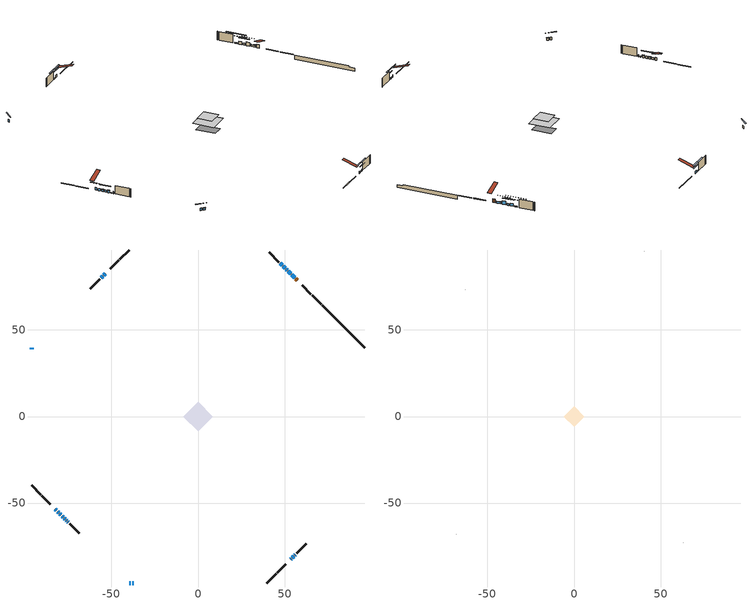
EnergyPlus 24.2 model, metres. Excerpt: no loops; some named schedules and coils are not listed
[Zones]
conditioned space
 floor adiabatic (AdiabaticFloorConstruction): -8.58,0 0,8.58 8.58,0 0,-8.58 z2.75
 floor foundation (Slab1 construction): -6.09,1.74 -1.74,6.09 6.09,-1.74 1.74,-6.09 z-2.03
 wall outside (RimJoist1 construction): 39.86,-96.22 45.11,-90.96 / -96.22,-39.86 -90.96,-45.11 / -39.86,96.22 -45.11,90.96 / 71.21,64.87 65.95,70.13 z0.31:0.61
 wall outside (RimJoist2 construction): 45.77,-90.3 50.76,-85.31 / -90.3,-45.77 -85.31,-50.76 / -45.77,90.3 -50.76,85.31 / 65.29,70.78 60.3,75.77 z0.31:0.61
 wall outside (AdiabaticWallConstruction 1): 57.43,78.64 56.49,79.59 z0.31:2.34
 wall outside (AdiabaticWallConstruction): 55.83,80.25 54.18,81.9 z0.31:1.3; 53.63,-82.44 53.91,-82.17 / -81.14,-54.94 -80.49,-55.58 / -78.53,-57.54 -77.92,-58.15 / -77.27,-58.81 -76.65,-59.42 / -38.01,-96.22 -37.1,-96.22 / -75.18,-60.89 -74.88,-61.19 z0.31:1.53; 53.52,82.55 52.24,83.83 z0.31:2.39; 51.59,84.49 50.94,85.13 z0.31:1.38; 50.29,85.79 49.21,86.87 / -53.63,82.44 -54.5,81.58 z0.31:1.83; -96.22,39.86 -96.22,38.94 / -82.44,-53.63 -81.79,-54.28 / -39.86,-96.22 -38.94,-96.22 z0.31:1.84; 48.55,87.52 47.45,88.62 / -55.15,80.92 -56.02,80.06 / 54.56,-81.51 55.21,-80.86 z0.31:0.95; -79.84,-56.24 -79.19,-56.89 z0.31:1.35; 55.87,-80.21 56.3,-79.77 z0.31:1.33; -76,-60.07 -75.83,-60.24 z0.3:0.54
 wall outside (Wall1 construction): 56.96,-79.12 62.47,-73.61 / -74.23,-61.85 -68.72,-67.36 / -56.67,79.4 -62.18,73.89 / 46.8,89.28 41.29,94.79 z0.31:5.19
 wall foundation (FoundationWall1 construction): 71.86,64.21,-2.03 71.86,64.21,0.31 93.78,42.29,0.31 93.78,42.29,-0.37 96.22,39.86,-0.37 96.22,39.86,-2.03
 window (WindowConstruction): 55.83,80.25 54.18,81.9 z0.31:1.3
 window (WindowConstruction 16): 53.63,-82.44 53.91,-82.17 z0.31:1.53
 window (WindowConstruction 7): 53.52,82.55 52.25,83.83 z0.31:2.39
 window (WindowConstruction 8): 51.59,84.49 50.94,85.13 z0.31:1.38
 window (WindowConstruction 9): 50.28,85.79 49.21,86.87 z0.31:1.83
 window (WindowConstruction 10): -53.63,82.44 -54.5,81.58 z0.31:1.83
 window (WindowConstruction 11): -96.22,39.86 -96.22,38.94 z0.31:1.83
 window (WindowConstruction 12): -82.44,-53.63 -81.8,-54.28 z0.31:1.83
 window (WindowConstruction 13): -81.14,-54.94 -80.49,-55.58 z0.31:1.53
 window (WindowConstruction 14): -39.86,-96.22 -38.94,-96.22 z0.31:1.83
 window (WindowConstruction 17): 48.55,87.52 47.46,88.62 z0.31:0.94
 window (WindowConstruction 18): -55.15,80.92 -56.01,80.06 z0.31:0.94
 window (WindowConstruction 19): 54.57,-81.51 55.21,-80.86 z0.31:0.94
 window (WindowConstruction 1): -79.84,-56.24 -79.19,-56.89 z0.31:1.35
 window (WindowConstruction 2): 55.87,-80.21 56.3,-79.78 z0.31:1.32
 window (WindowConstruction 3): -78.53,-57.54 -77.92,-58.15 z0.31:1.53
 window (WindowConstruction 4): -77.26,-58.81 -76.65,-59.42 z0.31:1.53
 window (WindowConstruction 5): -76,-60.08 -75.84,-60.24 z0.31:0.54
 window (WindowConstruction 6): -38.01,-96.22 -37.1,-96.22 z0.31:1.53
 window (WindowConstruction 15): -75.18,-60.9 -74.88,-61.19 z0.31:1.53
 door (Door): 57.43,78.64 56.49,79.59 z0.31:2.34
 ceiling adiabatic (AdiabaticFloorConstruction): 0,-8.58 8.58,0 0,8.58 -8.58,0 z2.75
attic - vented
 floor to conditioned space (Floor1 construction Reversed): -6.07,0 0,6.07 6.07,0 0,-6.07 z5.19
 wall outside (Wall3 construction): 63.13,-72.95 63.24,-72.83 / -68.06,-68.02 -67.94,-68.13 / -62.84,73.24 -62.96,73.12 / 40.63,95.45 40.51,95.56 z0.31:5.19
 roof outside (Roof1 construction): 52.98,-83.1,5.19 47.07,-77.19,7.97 45.51,-78.75,7.97 51.42,-84.66,5.19; -83.1,-52.98,5.19 -77.19,-47.07,7.97 -78.75,-45.51,7.97 -84.66,-51.42,5.19; -52.98,83.1,5.19 -47.07,77.19,7.97 -45.51,78.75,7.97 -51.42,84.66,5.19; 58.09,77.99,5.19 52.18,72.08,7.97 53.74,70.52,7.97 59.64,76.43,5.19
shading: 54.04,82.04 55.97,80.1 56.26,80.39 54.33,82.33 z1.5; 50.38,85.7 55.39,80.69 55.68,80.98 50.67,85.99 z5.03; 49.08,87 53.45,82.62 53.75,82.91 49.37,87.29 z4.02; 47.34,88.73 52.15,83.92 52.44,84.21 47.63,89.03 z4.47; -56.36,79.71 -51.77,84.31 -52.06,84.6 -56.65,80 z4.47; -96.22,36.3 -96.22,42.5 -96.63,42.5 -96.63,36.3 z4.47; -79.93,-56.15 -84.31,-51.77 -84.6,-52.06 -80.22,-56.44 z4.47; -78.63,-57.45 -83.01,-53.07 -83.3,-53.36 -78.92,-57.74 z4.17; -36.3,-96.22 -42.5,-96.22 -42.5,-96.63 -36.3,-96.63 z4.47; 43.86,92.21 52.14,83.93 52.43,84.22 44.15,92.5 z6.03; -59.61,76.47 -51.56,84.52 -51.85,84.81 -59.9,76.76 z6.03; 58.8,-77.27 50.97,-85.1 51.26,-85.39 59.1,-77.56 z6.03; -79.05,-57.03 -79.98,-56.1 -80.27,-56.39 -79.34,-57.32 z1.55; 58.17,-77.91 54,-82.07 54.29,-82.36 58.46,-78.2 z3.96; -76.06,-60.02 -80.4,-55.68 -80.69,-55.97 -76.35,-60.31 z4.17; -76.51,-59.56 -77.41,-58.67 -77.7,-58.96 -76.8,-59.85 z1.73; -75.69,-60.38 -76.14,-59.93 -76.43,-60.23 -75.99,-60.67 z0.74; -36.9,-96.22 -38.21,-96.22 -38.21,-96.63 -36.9,-96.63 z1.73
[Building]
Building 1: Terrain=Suburbs
[Site:Location]
Quebec Intl AP_QC: Latitude {deg}=46.8; Longitude {deg}=-71.38; Time Zone {hr}=-5; Elevation {m}=74; Keep Site Location Information=Yes
[Site:GroundTemperature:Shallow]
0.0108218, -2.24938, -2.43038, -1.3578, 2.94801, 7.23376, 10.9493, 13.303, 13.5029, 11.5886, 7.96783, 3.81355
[Site:WaterMainsTemperature]
Calculation Method=Schedule; Temperature Schedule=mains temperature schedule
[Material] Roughness=Rough; Thermal Absorptance=0.9
Name | Thickness {m} | Conductivity {W/m-K} | Density {kg/m3} | Specific Heat {J/kg-K} | Solar Absorptance | Visible Absorptance
asphalt or fiberglass shingles | 0.00635 | 0.162714 | 1121.4 | 1465.45 | 0.4 | 0.4
ceiling loosefill ins | 0.254 | 0.0480833 | 16.02 | 1046.75 | 0.7 | 0.7
ceiling stud and cavity | 0.1397 | 0.521945 | 65.682 | 1177.47 | 0.7 | 0.7
concrete 4.0 in. | 0.1016 | 1.803125 | 2242.8 | 837.4 | 0.7 | 0.7
concrete 8.0 in. | 0.2032 | 1.803125 | 2242.8 | 837.4 | 0.7 | 0.7
door material | 0.04445 | 0.053851 | 512.64 | 1214.23 | 0.7 | 0.7
exterior vertical ins | 0.0533782 | 0.029427 | 32.04 | 1214.23 | 0.7 | 0.7
floor covering | 0.0127 | 0.0433444 | 54.468 | 1339.84 | 0.6 | 0.6
floor rigid ins; wall rigid ins 1 | 0.512978 | 0.029427 | 32.04 | 1214.23 | 0.7 | 0.7
floor stud and cavity | 0.1397 | 1.75129 | 37.0049 | 1207.88 | 0.7 | 0.7
furniture material conditioned space 1 | 0.1524 | 0.115458 | 640.8 | 1214.23 | 0.6 | 0.6
gypsum board | 0.0127 | 0.160291 | 801 | 837.4 | 0.6 | 0.6
gypsum board 1 | 0.0127 | 0.160291 | 801 | 837.4 | 0.7 | 0.7
osb sheathing 0.5 in. | 0.0127 | 0.115458 | 512.64 | 1214.23 | 0.7 | 0.7
osb sheathing 0.75 in. | 0.01905 | 0.115458 | 512.64 | 1214.23 | 0.7 | 0.7
osb sheathing 2.0 in. | 0.0508 | 0.115458 | 512.64 | 1214.23 | 0.7 | 0.7
rim joist rigid ins; wall rigid ins | 0.051816 | 0.029427 | 32.04 | 1214.23 | 0.7 | 0.7
rim joist stud and cavity | 0.0508 | 0.0405436 | 125.044 | 1163.47 | 0.6 | 0.6
rim joist stud and cavity 1 | 0.0508 | 0.0414166 | 125.044 | 1163.47 | 0.6 | 0.6
wall stud and cavity | 0.1397 | 0.172852 | 139.0536 | 1170.24 | 0.7 | 0.7
wall stud and cavity 1 | 0.0889 | 6.1454 | 50.32683 | 1063.81 | 0.6 | 0.6
wall stud and cavity 2 | 0.0889 | 0.380278 | 52.3479 | 1209.89 | 0.7 | 0.7
wall stud and cavity 3 | 0.0889 | 0.391764 | 83.0341 | 1211.67 | 0.7 | 0.7
wood siding | 0.0254 | 0.102417 | 544.68 | 1172.36 | 0.4 | 0.4
wood siding 1 | 0.00254 | 0.102417 | 544.68 | 1172.36 | 0.4 | 0.4
wood siding 2; wood siding 3; wood siding 4 | 0.0254 | 0.102417 | 544.68 | 1172.36 | 0.7 | 0.7
[WindowMaterial:SimpleGlazingSystem]
Name | U-Factor {W/m2-K} | Solar Heat Gain Coefficient
WindowMaterial | 2.94859 | 0.58
WindowMaterial 1 | 2.95994 | 0.56
WindowMaterial 10 | 2.94348 | 0.59
WindowMaterial 11 | 2.986628 | 0.6
WindowMaterial 12 | 2.992306 | 0.59
WindowMaterial 13 | 3.00196 | 0.52
WindowMaterial 14 | 3.01559 | 0.5
WindowMaterial 15 | 3.03773 | 0.47
WindowMaterial 2 | 3.03035 | 0.48
WindowMaterial 3 | 2.95597 | 0.57
WindowMaterial 4 | 3.04965 | 0.33
WindowMaterial 5 | 2.95256 | 0.58
WindowMaterial 6 | 2.97414 | 0.59
WindowMaterial 7 | 2.958238 | 0.57
WindowMaterial 8 | 2.91338 | 0.63
WindowMaterial 9 | 2.92474 | 0.62
[Construction]
AdiabaticFloorConstruction: floor stud and cavity, floor rigid ins, osb sheathing 0.75 in., floor covering
AdiabaticWallConstruction: wood siding 3, wall rigid ins 1, wall stud and cavity 2, gypsum board
AdiabaticWallConstruction 1: wood siding 4, wall rigid ins 1, wall stud and cavity 2, gypsum board
Door: door material
Floor1 construction Reversed: gypsum board, ceiling stud and cavity, ceiling loosefill ins
FoundationWall1 construction: concrete 8.0 in., gypsum board 1
furniture construction conditioned space 1: furniture material conditioned space 1
PartitionWallConstruction: gypsum board, wall stud and cavity 3, gypsum board
RimJoist1 construction: wood siding 2, rim joist rigid ins, osb sheathing 2.0 in., rim joist stud and cavity
RimJoist2 construction: wood siding 2, rim joist rigid ins, osb sheathing 2.0 in., rim joist stud and cavity 1
Roof1 construction: asphalt or fiberglass shingles
Slab1 construction: concrete 4.0 in.
Wall1 construction: wood siding, wall rigid ins, osb sheathing 0.5 in., wall stud and cavity, gypsum board
Wall3 construction: wood siding 1, wall stud and cavity 1
WindowConstruction: WindowMaterial
WindowConstruction 1: WindowMaterial 1
WindowConstruction 10: WindowMaterial 9
WindowConstruction 11; WindowConstruction 12; WindowConstruction 14: WindowMaterial 10
WindowConstruction 13; WindowConstruction 6: WindowMaterial 5
WindowConstruction 15: WindowMaterial 11
WindowConstruction 16: WindowMaterial 12
WindowConstruction 17: WindowMaterial 13
WindowConstruction 18: WindowMaterial 14
WindowConstruction 19: WindowMaterial 15
WindowConstruction 2: WindowMaterial 2
WindowConstruction 3; WindowConstruction 4: WindowMaterial 3
WindowConstruction 5: WindowMaterial 4
WindowConstruction 7: WindowMaterial 6
WindowConstruction 8: WindowMaterial 7
WindowConstruction 9: WindowMaterial 8
[Zone] Multiplier=1; Part of Total Floor Area=Yes
Name | Volume {m3}
attic - vented | 33.2651
conditioned space | 560.4
[Space]
Name | Zone | Volume {m3}
attic - vented 1 | attic - vented | 33.2651
conditioned space 1 | conditioned space | 560.4
[ZoneInfiltration:EffectiveLeakageArea]
infil attic - vented 1: Zone or Space=attic - vented 1; Schedule=Always On Discrete; Effective Air Leakage Area {cm2}=2716.8; Stack Coefficient=0.000532785; Wind Coefficient=1.55954e-05
[ZoneMixing]
whole house fan mix: Zone or Space=attic - vented; Schedule=Always On Continuous; Design Flow Rate Calculation Method=Flow/Zone; Design Flow Rate {m3/s}=0; Source Zone or Space=conditioned space
[SurfaceProperty:ExposedFoundationPerimeter]
Slab1: Exposed Perimeter Calculation Method=TotalExposedPerimeter; Total Exposed Perimeter {m}=34.443
[InternalMass] Zone or ZoneList=conditioned space; Space or SpaceList=conditioned space 1
Name | Construction | Surface Area {m2}
furniture mass conditioned space 1 | furniture construction conditioned space 1 | 86.1201
partition wall mass | PartitionWallConstruction | 215.3
[Lights]
interior lighting: Zone or ZoneList or Space or SpaceList=conditioned space 1; Schedule=interior lighting schedule; Design Level Calculation Method=LightingLevel; Lighting Level {W}=343.2; Return Air Fraction=0; Fraction Radiant=0.6; Fraction Visible=0.2; Fraction Replaceable=1
[People]
occupants: Zone or ZoneList or Space or SpaceList=conditioned space 1; Number of People Schedule=occupants schedule; Number of People Calculation Method=People; Number of People=3; Fraction Radiant=0.314171; Sensible Heat Fraction=0.56303; Activity Level Schedule=occupants activity schedule; Carbon Dioxide Generation Rate {m3/s-W}=0; Enable ASHRAE 55 Comfort Warnings=No; Mean Radiant Temperature Calculation Type=EnclosureAveraged
[ElectricEquipment] Zone or ZoneList or Space or SpaceList=conditioned space 1; Design Level Calculation Method=EquipmentLevel
Name | Schedule | Design Level {W} | Fraction Latent | Fraction Radiant | Fraction Lost
clothes dryer | clothes dryer schedule | 140.772 | 0.015 | 0.081 | 0.85
clothes washer | clothes washer schedule | 32.1985 | 0.03 | 0.162 | 0.7
cooking range | cooking range schedule | 215.147 | 0.08 | 0.432 | 0.2
dishwasher | dishwasher schedule | 66.8632 | 0.3 | 0.18 | 0.4
fridge | fridge schedule | 72.9452 | 0 | 0.6 | 0
mech vent bath fan 0 | mech vent bath fan 0 schedule | 50.2 | 0 | 0 | 1
mech vent bath fan 1 | mech vent bath fan 1 schedule | 50.2 | 0 | 0 | 1
mech vent house fan | mech vent house fan schedule | 20.8667 | 0 | 0 | 0.522764
mech vent house fan cfis | mech vent house fan cfis schedule | 0 | 0 | 0 | 0
mech vent range fan 0 | mech vent range fan 0 schedule | 57 | 0 | 0 | 1
misc plug loads | misc plug loads schedule | 494.7 | 0.045 | 0.513 | 0.1
whole house fan | Always On Discrete | 0 | 0 | 0 | 1
[OtherEquipment] Zone or ZoneList or Space or SpaceList=conditioned space 1; Design Level Calculation Method=EquipmentLevel
Name | Fuel Type | Schedule | Design Level {W} | Fraction Latent | Fraction Radiant | Fraction Lost
clothes dryer 1 | Electricity | clothes dryer schedule | 0 | 0.015 | 0.081 | 0.85
cooking range 1 | Electricity | cooking range schedule | 0 | 0.08 | 0.432 | 0.2
general water use latent | None | general water use schedule | 62.594 | 1 | 0 | 0
general water use sensible | None | general water use schedule | -61.6891 | 0 | 0.6 | 0
mech vent house fan latent load | None | Always On Discrete | 0 | 1 | 0 | 0
mech vent house fan sensible load | None | Always On Discrete | 0 | 0 | 0 | 0
water heater energy adjustment1 | Electricity | Always On Discrete | 0.01 | 0 | 0 | 1
[ZoneInfiltration:DesignFlowRate] Zone or ZoneList or Space or SpaceList=conditioned space 1; Schedule=Always On Discrete; Design Flow Rate Calculation Method=Flow/Zone; Design Flow Rate {m3/s}=0
infil flow; natural vent flow; whole house fan flow
[ZoneControl:Thermostat]
conditioned space Thermostat: Zone or ZoneList=conditioned space; Control Type Schedule=conditioned space Thermostat Schedule; Control 1=conditioned space temperature setpoint; Temperature Difference Between Cutout And Setpoint {deltaC}=0
[ThermostatSetpoint:DualSetpoint]
conditioned space temperature setpoint: Heating Setpoint Temperature Schedule=heating setpoint; Cooling Setpoint Temperature Schedule=cooling setpoint
[AirLoopHVAC:UnitarySystem]
unit heater unitary system: Control Type=Load; Controlling Zone or Thermostat Location=conditioned space; Dehumidification Control Type=None; Availability Schedule=Always On Discrete; Supply Fan=unit heater supply fan; Fan Placement=BlowThrough; Supply Air Fan Operating Mode Schedule=unit heater auto fan schedule; Heating Coil=unit heater htg coil; DX Heating Coil Sizing Ratio=1; Use DOAS DX Cooling Coil=No; Minimum Supply Air Temperature {C}=2; Latent Load Control=SensibleOnlyLoadControl; Cooling Supply Air Flow Rate Method=None; Heating Supply Air Flow Rate Method=SupplyAirFlowRate; Heating Supply Air Flow Rate {m3/s}=0.00141584; No Load Supply Air Flow Rate Method=SupplyAirFlowRate; No Load Supply Air Flow Rate {m3/s}=0; No Load Supply Air Flow Rate Control Set To Low Speed=Yes; Maximum Supply Air Temperature {C}=48.8889; Maximum Outdoor Dry-Bulb Temperature for Supplemental Heater Operation {C}=21; Ancillary On-Cycle Electric Power {W}=0; Ancillary Off-Cycle Electric Power {W}=0
[Zone equipment]
conditioned space: electric baseboard, unit heater unitary system
[Foundation:Kiva]
Foundation Kiva 1: Initial Indoor Air Temperature {C}=18; Wall Height Above Grade {m}=0.310012; Wall Depth Below Slab {m}=0.2032; Custom Block Material Name 1=exterior vertical ins; Custom Block Depth 1 {m}=2.34001; Custom Block X Position 1 {m}=0.2159; Custom Block Z Position 1 {m}=0
[Foundation:Kiva:Settings]
Soil Conductivity {W/m-K}=0.849921; Soil Density {kg/m3}=1842.3; Soil Specific Heat {J/kg-K}=418.7; Ground Solar Absorptivity=0.9; Ground Thermal Absorptivity=0.9; Ground Surface Roughness {m}=0.03; Far-Field Width {m}=40; Deep-Ground Boundary Condition=ZeroFlux; Deep-Ground Depth {m}=40; Minimum Cell Dimension {m}=0.2; Maximum Cell Growth Coefficient=3; Simulation Timestep=Timestep
[Exterior:Lights]
exterior lighting: Schedule=exterior lighting schedule; Design Level {W}=75.6
[EnergyManagementSystem:Sensor] Output:Variable or Output:Meter Index Key=conditioned space
Name | Output:Variable or Output:Meter
conditioned_space_clg_unmet_s | Zone Cooling Setpoint Not Met Time
conditioned_space_htg_unmet_s | Zone Heating Setpoint Not Met Time
fridge_tin_s; tin_s; tin_s_1 | Zone Mean Air Temperature
tout_s | Zone Outdoor Air Drybulb Temperature
win_s | Zone Air Humidity Ratio
[Schedule:Constant]
Name | Hourly Value
Always On Continuous; mech vent house fan schedule; mech vent house fan cfis schedule; Always On Discrete | 1
occupants activity schedule | 117.228
fridge schedule; unit heater auto fan schedule | 0
[Schedule:Week:Daily]
interior lighting schedule Week Rule - Jan1-Jan27: interior lighting schedule day, interior lighting schedule day, interior lighting schedule day, interior lighting schedule day, interior lighting schedule day, interior lighting schedule day, interior lighting schedule day, interior lighting schedule default day, interior lighting schedule default day, interior lighting schedule default day, interior lighting schedule default day, interior lighting schedule default day
interior lighting schedule Week Rule - Jan28-Feb3: interior lighting schedule day, interior lighting schedule day, interior lighting schedule day, interior lighting schedule day, interior lighting schedule day 1, interior lighting schedule day 1, interior lighting schedule day 1, interior lighting schedule default day, interior lighting schedule default day, interior lighting schedule default day, interior lighting schedule default day, interior lighting schedule default day
interior lighting schedule Week Rule - Feb4-Feb24: interior lighting schedule day 1, interior lighting schedule day 1, interior lighting schedule day 1, interior lighting schedule day 1, interior lighting schedule day 1, interior lighting schedule day 1, interior lighting schedule day 1, interior lighting schedule default day, interior lighting schedule default day, interior lighting schedule default day, interior lighting schedule default day, interior lighting schedule default day
interior lighting schedule Week Rule - Feb25-Mar3: interior lighting schedule day 1, interior lighting schedule day 1, interior lighting schedule day 1, interior lighting schedule day 1, interior lighting schedule day 2, interior lighting schedule day 2, interior lighting schedule day 2, interior lighting schedule default day, interior lighting schedule default day, interior lighting schedule default day, interior lighting schedule default day, interior lighting schedule default day
interior lighting schedule Week Rule - Mar4-Mar31: interior lighting schedule day 2, interior lighting schedule day 2, interior lighting schedule day 2, interior lighting schedule day 2, interior lighting schedule day 2, interior lighting schedule day 2, interior lighting schedule day 2, interior lighting schedule default day, interior lighting schedule default day, interior lighting schedule default day, interior lighting schedule default day, interior lighting schedule default day
interior lighting schedule Week Rule - Apr1-Apr28: interior lighting schedule day 3, interior lighting schedule day 3, interior lighting schedule day 3, interior lighting schedule day 3, interior lighting schedule day 3, interior lighting schedule day 3, interior lighting schedule day 3, interior lighting schedule default day, interior lighting schedule default day, interior lighting schedule default day, interior lighting schedule default day, interior lighting schedule default day
interior lighting schedule Week Rule - Apr29-May5: interior lighting schedule day 3, interior lighting schedule day 3, interior lighting schedule day 4, interior lighting schedule day 4, interior lighting schedule day 4, interior lighting schedule day 4, interior lighting schedule day 4, interior lighting schedule default day, interior lighting schedule default day, interior lighting schedule default day, interior lighting schedule default day, interior lighting schedule default day
interior lighting schedule Week Rule - May6-May26: interior lighting schedule day 4, interior lighting schedule day 4, interior lighting schedule day 4, interior lighting schedule day 4, interior lighting schedule day 4, interior lighting schedule day 4, interior lighting schedule day 4, interior lighting schedule default day, interior lighting schedule default day, interior lighting schedule default day, interior lighting schedule default day, interior lighting schedule default day
interior lighting schedule Week Rule - May27-Jun2: interior lighting schedule day 4, interior lighting schedule day 4, interior lighting schedule day 4, interior lighting schedule day 4, interior lighting schedule day 4, interior lighting schedule day 5, interior lighting schedule day 5, interior lighting schedule default day, interior lighting schedule default day, interior lighting schedule default day, interior lighting schedule default day, interior lighting schedule default day
interior lighting schedule Week Rule - Jun3-Jun30: interior lighting schedule day 5, interior lighting schedule day 5, interior lighting schedule day 5, interior lighting schedule day 5, interior lighting schedule day 5, interior lighting schedule day 5, interior lighting schedule day 5, interior lighting schedule default day, interior lighting schedule default day, interior lighting schedule default day, interior lighting schedule default day, interior lighting schedule default day
interior lighting schedule Week Rule - Jul1-Jul28: interior lighting schedule day 6, interior lighting schedule day 6, interior lighting schedule day 6, interior lighting schedule day 6, interior lighting schedule day 6, interior lighting schedule day 6, interior lighting schedule day 6, interior lighting schedule default day, interior lighting schedule default day, interior lighting schedule default day, interior lighting schedule default day, interior lighting schedule default day
interior lighting schedule Week Rule - Jul29-Aug4: interior lighting schedule day 6, interior lighting schedule day 6, interior lighting schedule day 6, interior lighting schedule day 7, interior lighting schedule day 7, interior lighting schedule day 7, interior lighting schedule day 7, interior lighting schedule default day, interior lighting schedule default day, interior lighting schedule default day, interior lighting schedule default day, interior lighting schedule default day
interior lighting schedule Week Rule - Aug5-Aug25: interior lighting schedule day 7, interior lighting schedule day 7, interior lighting schedule day 7, interior lighting schedule day 7, interior lighting schedule day 7, interior lighting schedule day 7, interior lighting schedule day 7, interior lighting schedule default day, interior lighting schedule default day, interior lighting schedule default day, interior lighting schedule default day, interior lighting schedule default day
interior lighting schedule Week Rule - Aug26-Sep1: interior lighting schedule day 7, interior lighting schedule day 7, interior lighting schedule day 7, interior lighting schedule day 7, interior lighting schedule day 7, interior lighting schedule day 7, interior lighting schedule day 8, interior lighting schedule default day, interior lighting schedule default day, interior lighting schedule default day, interior lighting schedule default day, interior lighting schedule default day
interior lighting schedule Week Rule - Sep2-Sep29: interior lighting schedule day 8, interior lighting schedule day 8, interior lighting schedule day 8, interior lighting schedule day 8, interior lighting schedule day 8, interior lighting schedule day 8, interior lighting schedule day 8, interior lighting schedule default day, interior lighting schedule default day, interior lighting schedule default day, interior lighting schedule default day, interior lighting schedule default day
interior lighting schedule Week Rule - Sep30-Oct6: interior lighting schedule day 8, interior lighting schedule day 9, interior lighting schedule day 9, interior lighting schedule day 9, interior lighting schedule day 9, interior lighting schedule day 9, interior lighting schedule day 9, interior lighting schedule default day, interior lighting schedule default day, interior lighting schedule default day, interior lighting schedule default day, interior lighting schedule default day
interior lighting schedule Week Rule - Oct7-Oct27: interior lighting schedule day 9, interior lighting schedule day 9, interior lighting schedule day 9, interior lighting schedule day 9, interior lighting schedule day 9, interior lighting schedule day 9, interior lighting schedule day 9, interior lighting schedule default day, interior lighting schedule default day, interior lighting schedule default day, interior lighting schedule default day, interior lighting schedule default day
interior lighting schedule Week Rule - Oct28-Nov3: interior lighting schedule day 9, interior lighting schedule day 9, interior lighting schedule day 9, interior lighting schedule day 9, interior lighting schedule day 10, interior lighting schedule day 10, interior lighting schedule day 10, interior lighting schedule default day, interior lighting schedule default day, interior lighting schedule default day, interior lighting schedule default day, interior lighting schedule default day
interior lighting schedule Week Rule - Nov4-Nov24: interior lighting schedule day 10, interior lighting schedule day 10, interior lighting schedule day 10, interior lighting schedule day 10, interior lighting schedule day 10, interior lighting schedule day 10, interior lighting schedule day 10, interior lighting schedule default day, interior lighting schedule default day, interior lighting schedule default day, interior lighting schedule default day, interior lighting schedule default day
interior lighting schedule Week Rule - Nov25-Dec1: interior lighting schedule day 10, interior lighting schedule day 10, interior lighting schedule day 10, interior lighting schedule day 10, interior lighting schedule day 10, interior lighting schedule day 10, interior lighting schedule day 11, interior lighting schedule default day, interior lighting schedule default day, interior lighting schedule default day, interior lighting schedule default day, interior lighting schedule default day
interior lighting schedule Week Rule - Dec2-Dec31: interior lighting schedule day 11, interior lighting schedule day 11, interior lighting schedule day 11, interior lighting schedule day 11, interior lighting schedule day 11, interior lighting schedule day 11, interior lighting schedule day 11, interior lighting schedule default day, interior lighting schedule default day, interior lighting schedule default day, interior lighting schedule default day, interior lighting schedule default day
occupants schedule Week Rule - Jan1-Dec31: occupants schedule day, occupants schedule day, occupants schedule day, occupants schedule day, occupants schedule day, occupants schedule day, occupants schedule day, occupants schedule default day, occupants schedule default day, occupants schedule default day, occupants schedule default day, occupants schedule default day
clothes dryer schedule Week Rule - Jan1-Dec31: clothes dryer schedule day, clothes dryer schedule day, clothes dryer schedule day, clothes dryer schedule day, clothes dryer schedule day, clothes dryer schedule day, clothes dryer schedule day, clothes dryer schedule default day, clothes dryer schedule default day, clothes dryer schedule default day, clothes dryer schedule default day, clothes dryer schedule default day
clothes washer schedule Week Rule - Jan1-Dec31: clothes washer schedule day, clothes washer schedule day, clothes washer schedule day, clothes washer schedule day, clothes washer schedule day, clothes washer schedule day, clothes washer schedule day, clothes washer schedule default day, clothes washer schedule default day, clothes washer schedule default day, clothes washer schedule default day, clothes washer schedule default day
cooking range schedule Week Rule - Jan1-Dec31: cooking range schedule day, cooking range schedule day, cooking range schedule day, cooking range schedule day, cooking range schedule day, cooking range schedule day, cooking range schedule day, cooking range schedule default day, cooking range schedule default day, cooking range schedule default day, cooking range schedule default day, cooking range schedule default day
dishwasher schedule Week Rule - Jan1-Dec31: dishwasher schedule day, dishwasher schedule day, dishwasher schedule day, dishwasher schedule day, dishwasher schedule day, dishwasher schedule day, dishwasher schedule day, dishwasher schedule default day, dishwasher schedule default day, dishwasher schedule default day, dishwasher schedule default day, dishwasher schedule default day
mech vent bath fan 0 schedule Week Rule - Jan1-Dec31: mech vent bath fan 0 schedule day, mech vent bath fan 0 schedule day, mech vent bath fan 0 schedule day, mech vent bath fan 0 schedule day, mech vent bath fan 0 schedule day, mech vent bath fan 0 schedule day, mech vent bath fan 0 schedule day, mech vent bath fan 0 schedule default day, mech vent bath fan 0 schedule default day, mech vent bath fan 0 schedule default day, mech vent bath fan 0 schedule default day, mech vent bath fan 0 schedule default day
mech vent bath fan 1 schedule Week Rule - Jan1-Dec31: mech vent bath fan 1 schedule day, mech vent bath fan 1 schedule day, mech vent bath fan 1 schedule day, mech vent bath fan 1 schedule day, mech vent bath fan 1 schedule day, mech vent bath fan 1 schedule day, mech vent bath fan 1 schedule day, mech vent bath fan 1 schedule default day, mech vent bath fan 1 schedule default day, mech vent bath fan 1 schedule default day, mech vent bath fan 1 schedule default day, mech vent bath fan 1 schedule default day
mech vent range fan 0 schedule Week Rule - Jan1-Dec31: mech vent range fan 0 schedule day, mech vent range fan 0 schedule day, mech vent range fan 0 schedule day, mech vent range fan 0 schedule day, mech vent range fan 0 schedule day, mech vent range fan 0 schedule day, mech vent range fan 0 schedule day, mech vent range fan 0 schedule default day, mech vent range fan 0 schedule default day, mech vent range fan 0 schedule default day, mech vent range fan 0 schedule default day, mech vent range fan 0 schedule default day
misc plug loads schedule Week Rule - Jan1-Dec31: misc plug loads schedule day, misc plug loads schedule day, misc plug loads schedule day, misc plug loads schedule day, misc plug loads schedule day, misc plug loads schedule day, misc plug loads schedule day, misc plug loads schedule default day, misc plug loads schedule default day, misc plug loads schedule default day, misc plug loads schedule default day, misc plug loads schedule default day
general water use schedule Week Rule - Jan1-Dec31: general water use schedule day, general water use schedule day, general water use schedule day, general water use schedule day, general water use schedule day, general water use schedule day, general water use schedule day, general water use schedule default day, general water use schedule default day, general water use schedule default day, general water use schedule default day, general water use schedule default day
exterior lighting schedule Week Rule - Jan1-Jan27: exterior lighting schedule day, exterior lighting schedule day, exterior lighting schedule day, exterior lighting schedule day, exterior lighting schedule day, exterior lighting schedule day, exterior lighting schedule day, exterior lighting schedule default day, exterior lighting schedule default day, exterior lighting schedule default day, exterior lighting schedule default day, exterior lighting schedule default day
exterior lighting schedule Week Rule - Jan28-Feb3: exterior lighting schedule day, exterior lighting schedule day, exterior lighting schedule day, exterior lighting schedule day, exterior lighting schedule day 1, exterior lighting schedule day 1, exterior lighting schedule day 1, exterior lighting schedule default day, exterior lighting schedule default day, exterior lighting schedule default day, exterior lighting schedule default day, exterior lighting schedule default day
exterior lighting schedule Week Rule - Feb4-Feb24: exterior lighting schedule day 1, exterior lighting schedule day 1, exterior lighting schedule day 1, exterior lighting schedule day 1, exterior lighting schedule day 1, exterior lighting schedule day 1, exterior lighting schedule day 1, exterior lighting schedule default day, exterior lighting schedule default day, exterior lighting schedule default day, exterior lighting schedule default day, exterior lighting schedule default day
exterior lighting schedule Week Rule - Feb25-Mar3: exterior lighting schedule day 1, exterior lighting schedule day 1, exterior lighting schedule day 1, exterior lighting schedule day 1, exterior lighting schedule day 2, exterior lighting schedule day 2, exterior lighting schedule day 2, exterior lighting schedule default day, exterior lighting schedule default day, exterior lighting schedule default day, exterior lighting schedule default day, exterior lighting schedule default day
exterior lighting schedule Week Rule - Mar4-Mar31: exterior lighting schedule day 2, exterior lighting schedule day 2, exterior lighting schedule day 2, exterior lighting schedule day 2, exterior lighting schedule day 2, exterior lighting schedule day 2, exterior lighting schedule day 2, exterior lighting schedule default day, exterior lighting schedule default day, exterior lighting schedule default day, exterior lighting schedule default day, exterior lighting schedule default day
[Schedule:Year]
interior lighting schedule: interior lighting schedule Week Rule - Jan1-Jan27, 1, 1, 1, 27, interior lighting schedule Week Rule - Jan28-Feb3, 1, 28, 2, 3, interior lighting schedule Week Rule - Feb4-Feb24, 2, 4, 2, 24, interior lighting schedule Week Rule - Feb25-Mar3, 2, 25, 3, 3, interior lighting schedule Week Rule - Mar4-Mar31, 3, 4, 3, 31, interior lighting schedule Week Rule - Apr1-Apr28, 4, 1, 4, 28, interior lighting schedule Week Rule - Apr29-May5, 4, 29, 5, 5, interior lighting schedule Week Rule - May6-May26, 5, 6, 5, 26, interior lighting schedule Week Rule - May27-Jun2, 5, 27, 6, 2, interior lighting schedule Week Rule - Jun3-Jun30, 6, 3, 6, 30, interior lighting schedule Week Rule - Jul1-Jul28, 7, 1, 7, 28, interior lighting schedule Week Rule - Jul29-Aug4, 7, 29, 8, 4, interior lighting schedule Week Rule - Aug5-Aug25, 8, 5, 8, 25, interior lighting schedule Week Rule - Aug26-Sep1, 8, 26, 9, 1, interior lighting schedule Week Rule - Sep2-Sep29, 9, 2, 9, 29, interior lighting schedule Week Rule - Sep30-Oct6, 9, 30, 10, 6, interior lighting schedule Week Rule - Oct7-Oct27, 10, 7, 10, 27, interior lighting schedule Week Rule - Oct28-Nov3, 10, 28, 11, 3, interior lighting schedule Week Rule - Nov4-Nov24, 11, 4, 11, 24, interior lighting schedule Week Rule - Nov25-Dec1, 11, 25, 12, 1, interior lighting schedule Week Rule - Dec2-Dec31, 12, 2, 12, 31
occupants schedule: occupants schedule Week Rule - Jan1-Dec31, 1, 1, 12, 31
clothes dryer schedule: clothes dryer schedule Week Rule - Jan1-Dec31, 1, 1, 12, 31
clothes washer schedule: clothes washer schedule Week Rule - Jan1-Dec31, 1, 1, 12, 31
cooking range schedule: cooking range schedule Week Rule - Jan1-Dec31, 1, 1, 12, 31
dishwasher schedule: dishwasher schedule Week Rule - Jan1-Dec31, 1, 1, 12, 31
mech vent bath fan 0 schedule: mech vent bath fan 0 schedule Week Rule - Jan1-Dec31, 1, 1, 12, 31
mech vent bath fan 1 schedule: mech vent bath fan 1 schedule Week Rule - Jan1-Dec31, 1, 1, 12, 31
mech vent range fan 0 schedule: mech vent range fan 0 schedule Week Rule - Jan1-Dec31, 1, 1, 12, 31
misc plug loads schedule: misc plug loads schedule Week Rule - Jan1-Dec31, 1, 1, 12, 31
general water use schedule: general water use schedule Week Rule - Jan1-Dec31, 1, 1, 12, 31
exterior lighting schedule: exterior lighting schedule Week Rule - Jan1-Jan27, 1, 1, 1, 27, exterior lighting schedule Week Rule - Jan28-Feb3, 1, 28, 2, 3, exterior lighting schedule Week Rule - Feb4-Feb24, 2, 4, 2, 24, exterior lighting schedule Week Rule - Feb25-Mar3, 2, 25, 3, 3, exterior lighting schedule Week Rule - Mar4-Mar31, 3, 4, 3, 31, exterior lighting schedule Week Rule - Apr1-Apr28, 4, 1, 4, 28, exterior lighting schedule Week Rule - Apr29-May5, 4, 29, 5, 5, exterior lighting schedule Week Rule - May6-May26, 5, 6, 5, 26, exterior lighting schedule Week Rule - May27-Jun2, 5, 27, 6, 2, exterior lighting schedule Week Rule - Jun3-Jun30, 6, 3, 6, 30, exterior lighting schedule Week Rule - Jul1-Jul28, 7, 1, 7, 28, exterior lighting schedule Week Rule - Jul29-Aug4, 7, 29, 8, 4, exterior lighting schedule Week Rule - Aug5-Aug25, 8, 5, 8, 25, exterior lighting schedule Week Rule - Aug26-Sep1, 8, 26, 9, 1, exterior lighting schedule Week Rule - Sep2-Sep29, 9, 2, 9, 29, exterior lighting schedule Week Rule - Sep30-Oct6, 9, 30, 10, 6, exterior lighting schedule Week Rule - Oct7-Oct27, 10, 7, 10, 27, exterior lighting schedule Week Rule - Oct28-Nov3, 10, 28, 11, 3, exterior lighting schedule Week Rule - Nov4-Nov24, 11, 4, 11, 24, exterior lighting schedule Week Rule - Nov25-Dec1, 11, 25, 12, 1, exterior lighting schedule Week Rule - Dec2-Dec31, 12, 2, 12, 31
[Schedule:Compact]
conditioned space Thermostat Schedule: Through: 12/31, For: AllDays, Until: 24:00, 4
mains temperature schedule: Through: 01/01, For: AllDays, Until: 24:00, 5.175, Through: 01/02, For: AllDays, Until: 24:00, 5.10167, Through: 01/03, For: AllDays, Until: 24:00, 5.02889, Through: 01/04, For: AllDays, Until: 24:00, 4.95778, Through: 01/05, For: AllDays, Until: 24:00, 4.88778, Through: 01/06, For: AllDays, Until: 24:00, 4.81833, Through: 01/07, For: AllDays, Until: 24:00, 4.75056, Through: 01/08, For: AllDays, Until: 24:00, 4.68389, Through: 01/09, For: AllDays, Until: 24:00, 4.61833, Through: 01/10, For: AllDays, Until: 24:00, 4.55389, Through: 01/11, For: AllDays, Until: 24:00, 4.49056, Through: 01/12, For: AllDays, Until: 24:00, 4.42889, Through: 01/13, For: AllDays, Until: 24:00, 4.36778, Through: 01/14, For: AllDays, Until: 24:00, 4.30889, Through: 01/15, For: AllDays, Until: 24:00, 4.25056, Through: 01/16, For: AllDays, Until: 24:00, 4.19389, Through: 01/17, For: AllDays, Until: 24:00, 4.13833, Through: 01/18, For: AllDays, Until: 24:00, 4.08444, Through: 01/19, For: AllDays, Until: 24:00, 4.03167, Through: 01/20, For: AllDays, Until: 24:00, 3.98056, Through: 01/21, For: AllDays, Until: 24:00, 3.93056, Through: 01/22, For: AllDays, Until: 24:00, 3.88222, Through: 01/23, For: AllDays, Until: 24:00, 3.835, Through: 01/24, For: AllDays, Until: 24:00, 3.78944, Through: 01/25, For: AllDays, Until: 24:00, 3.74556, Through: 01/26, For: AllDays, Until: 24:00, 3.70278, Through: 01/27, For: AllDays, Until: 24:00, 3.66167, Through: 01/28, For: AllDays, Until: 24:00, 3.62167, Through: 01/29, For: AllDays, Until: 24:00, 3.58389, Through: 01/30, For: AllDays, Until: 24:00, 3.54722, Through: 01/31, For: AllDays, Until: 24:00, 3.51167, Through: 02/01, For: AllDays, Until: 24:00, 3.47833, Through: 02/02, For: AllDays, Until: 24:00, 3.44611, Through: 02/03, For: AllDays, Until: 24:00, 3.41556, Through: 02/04, For: AllDays, Until: 24:00, 3.38667, Through: 02/05, For: AllDays, Until: 24:00, 3.35944, Through: 02/06, For: AllDays, Until: 24:00, 3.33389, Through: 02/07, For: AllDays, Until: 24:00, 3.30944, Through: 02/08, For: AllDays, Until: 24:00, 3.28667, Through: 02/09, For: AllDays, Until: 24:00, 3.26611, Through: 02/10, For: AllDays, Until: 24:00, 3.24667, Through: 02/11, For: AllDays, Until: 24:00, 3.22889, Through: 02/12, For: AllDays, Until: 24:00, 3.21278, Through: 02/13, For: AllDays, Until: 24:00, 3.19833, Through: 02/14, For: AllDays, Until: 24:00, 3.18556, Through: 02/15, For: AllDays, Until: 24:00, 3.17389, Through: 02/16, For: AllDays, Until: 24:00, 3.16444, Through: 02/17, For: AllDays, Until: 24:00, 3.15667, Through: 02/18, For: AllDays, Until: 24:00, 3.15056, Through: 02/19, For: AllDays, Until: 24:00, 3.14556, Through: 02/20, For: AllDays, Until: 24:00, 3.14278, Through: 02/21, For: AllDays, Until: 24:00, 3.14111, Through: 02/22, For: AllDays, Until: 24:00, 3.14167, Through: 02/23, For: AllDays, Until: 24:00, 3.14333, Through: 02/24, For: AllDays, Until: 24:00, 3.14722, Through: 02/25, For: AllDays, Until: 24:00, 3.15222, Through: 02/26, For: AllDays, Until: 24:00, 3.15944, Through: 02/27, For: AllDays, Until: 24:00, 3.16778, Through: 02/28, For: AllDays, Until: 24:00, 3.17778, Through: 03/01, For: AllDays, Until: 24:00, 3.18944, Through: 03/02, For: AllDays, Until: 24:00, 3.20333, Through: 03/03, For: AllDays, Until: 24:00, 3.21833, Through: 03/04, For: AllDays, Until: 24:00, 3.235, Through: 03/05, For: AllDays, Until: 24:00, 3.25333, Through: 03/06, For: AllDays, Until: 24:00, 3.27333, Through: 03/07, For: AllDays, Until: 24:00, 3.29444, Through: 03/08, For: AllDays, Until: 24:00, 3.31778, Through: 03/09, For: AllDays, Until: 24:00, 3.34222, Through: 03/10, For: AllDays, Until: 24:00, 3.36889, Through: 03/11, For: AllDays, Until: 24:00, 3.39667, Through: 03/12, For: AllDays, Until: 24:00, 3.42611, Through: 03/13, For: AllDays, Until: 24:00, 3.45722, Through: 03/14, For: AllDays, Until: 24:00, 3.49, Through: 03/15, For: AllDays, Until: 24:00, 3.52389, Through: 03/16, For: AllDays, Until: 24:00, 3.55944, Through: 03/17, For: AllDays, Until: 24:00, 3.59667, Through: 03/18, For: AllDays, Until: 24:00, 3.63556, Through: 03/19, For: AllDays, Until: 24:00, 3.67556, Through: 03/20, For: AllDays, Until: 24:00, 3.71722, Through: 03/21, For: AllDays, Until: 24:00, 3.76056, Through: 03/22, For: AllDays, Until: 24:00, 3.80556, Through: 03/23, For: AllDays, Until: 24:00, 3.85111, Through: 03/24, For: AllDays, Until: 24:00, 3.89889, Through: 03/25, For: AllDays, Until: 24:00, 3.94778, Through: 03/26, For: AllDays, Until: 24:00, 3.99833, Through: 03/27, For: AllDays, Until: 24:00, 4.05, Through: 03/28, For: AllDays, Until: 24:00, 4.10333, Through: 03/29, For: AllDays, Until: 24:00, 4.15778, Through: 03/30, For: AllDays, Until: 24:00, 4.21333, Through: 03/31, For: AllDays, Until: 24:00, 4.27056, Through: 04/01, For: AllDays, Until: 24:00, 4.32944, Through: 04/02, For: AllDays, Until: 24:00, 4.38889, Through: 04/03, For: AllDays, Until: 24:00, 4.45, Through: 04/04, For: AllDays, Until: 24:00, 4.51222, Through: 04/05, For: AllDays, Until: 24:00, 4.57611, Through: 04/06, For: AllDays, Until: 24:00, 4.64056, Through: 04/07, For: AllDays, Until: 24:00, 4.70667, Through: 04/08, For: AllDays, Until: 24:00, 4.77389, Through: 04/09, For: AllDays, Until: 24:00, 4.84222, Through: 04/10, For: AllDays, Until: 24:00, 4.91167, Through: 04/11, For: AllDays, Until: 24:00, 4.98278, Through: 04/12, For: AllDays, Until: 24:00, 5.05444, Through: 04/13, For: AllDays, Until: 24:00, 5.12722, Through: 04/14, For: AllDays, Until: 24:00, 5.20111, Through: 04/15, For: AllDays, Until: 24:00, 5.27611, Through: 04/16, For: AllDays, Until: 24:00, 5.35167, Through: 04/17, For: AllDays, Until: 24:00, 5.42889, Through: 04/18, For: AllDays, Until: 24:00, 5.50667, Through: 04/19, For: AllDays, Until: 24:00, 5.58556, Through: 04/20, For: AllDays, Until: 24:00, 5.665, Through: 04/21, For: AllDays, Until: 24:00, 5.74611, Through: 04/22, For: AllDays, Until: 24:00, 5.82722, Through: 04/23, For: AllDays, Until: 24:00, 5.91, Through: 04/24, For: AllDays, Until: 24:00, 5.99278, Through: 04/25, For: AllDays, Until: 24:00, 6.07722, Through: 04/26, For: AllDays, Until: 24:00, 6.16167, Through: 04/27, For: AllDays, Until: 24:00, 6.24722, Through: 04/28, For: AllDays, Until: 24:00, 6.33389, Through: 04/29, For: AllDays, Until: 24:00, 6.42056, Through: 04/30, For: AllDays, Until: 24:00, 6.50833, Through: 05/01, For: AllDays, Until: 24:00, 6.59667, Through: 05/02, For: AllDays, Until: 24:00, 6.68556, Through: 05/03, For: AllDays, Until: 24:00, 6.775, Through: 05/04, For: AllDays, Until: 24:00, 6.86556, Through: 05/05, For: AllDays, Until: 24:00, 6.95611, Through: 05/06, For: AllDays, Until: 24:00, 7.04722, Through: 05/07, For: AllDays, Until: 24:00, 7.13889, Through: 05/08, For: AllDays, Until: 24:00, 7.23111, Through: 05/09, For: AllDays, Until: 24:00, 7.32333, Through: 05/10, For: AllDays, Until: 24:00, 7.41667, Through: 05/11, For: AllDays, Until: 24:00, 7.51, Through: 05/12, For: AllDays, Until: 24:00, 7.60389, Through: 05/13, For: AllDays, Until: 24:00, 7.69778, Through: 05/14, For: AllDays, Until: 24:00, 7.79222, Through: 05/15, For: AllDays, Until: 24:00, 7.88667, Through: 05/16, For: AllDays, Until: 24:00, 7.98167, Through: 05/17, For: AllDays, Until: 24:00, 8.07667, Through: 05/18, For: AllDays, Until: 24:00, 8.17167, Through: 05/19, For: AllDays, Until: 24:00, 8.26722, Through: 05/20, For: AllDays, Until: 24:00, 8.36278, Through: 05/21, For: AllDays, Until: 24:00, 8.45833, Through: 05/22, For: AllDays, Until: 24:00, 8.55444, Through: 05/23, For: AllDays, Until: 24:00, 8.65, Through: 05/24, For: AllDays, Until: 24:00, 8.74611, Through: 05/25, For: AllDays, Until: 24:00, 8.84167, Through: 05/26, For: AllDays, Until: 24:00, 8.93722, Through: 05/27, For: AllDays, Until: 24:00, 9.03333, Through: 05/28, For: AllDays, Until: 24:00, 9.12889, Through: 05/29, For: AllDays, Until: 24:00, 9.22389, Through: 05/30, For: AllDays, Until: 24:00, 9.31944, Through: 05/31, For: AllDays, Until: 24:00, 9.41444, Through: 06/01, For: AllDays, Until: 24:00, 9.50944, Through: 06/02, For: AllDays, Until: 24:00, 9.60389, Through: 06/03, For: AllDays, Until: 24:00, 9.69833, Through: 06/04, For: AllDays, Until: 24:00, 9.79278, Through: 06/05, For: AllDays, Until: 24:00, 9.88667, Through: 06/06, For: AllDays, Until: 24:00, 9.98, Through: 06/07, For: AllDays, Until: 24:00, 10.0728, Through: 06/08, For: AllDays, Until: 24:00, 10.1656, Through: 06/09, For: AllDays, Until: 24:00, 10.2578, Through: 06/10, For: AllDays, Until: 24:00, 10.3494, Through: 06/11, For: AllDays, Until: 24:00, 10.4411, Through: 06/12, For: AllDays, Until: 24:00, 10.5317, Through: 06/13, For: AllDays, Until: 24:00, 10.6222, Through: 06/14, For: AllDays, Until: 24:00, 10.7117, Through: 06/15, For: AllDays, Until: 24:00, 10.8006, Through: 06/16, For: AllDays, Until: 24:00, 10.8889, Through: 06/17, For: AllDays, Until: 24:00, 10.9772, Through: 06/18, For: AllDays, Until: 24:00, 11.0639, Through: 06/19, For: AllDays, Until: 24:00, 11.1506, Through: 06/20, For: AllDays, Until: 24:00, 11.2361, Through: 06/21, For: AllDays, Until: 24:00, 11.3211, Through: 06/22, For: AllDays, Until: 24:00, 11.4056, Through: 06/23, For: AllDays, Until: 24:00, 11.4889, Through: 06/24, For: AllDays, Until: 24:00, 11.5711, Through: 06/25, For: AllDays, Until: 24:00, 11.6533, Through: 06/26, For: AllDays, Until: 24:00, 11.7339, Through: 06/27, For: AllDays, Until: 24:00, 11.8139, Through: 06/28, For: AllDays, Until: 24:00, 11.8928, Through: 06/29, For: AllDays, Until: 24:00, 11.9711, Through: 06/30, For: AllDays, Until: 24:00, 12.0483, Through: 07/01, For: AllDays, Until: 24:00, 12.1244, Through: 07/02, For: AllDays, Until: 24:00, 12.1994, Through: 07/03, For: AllDays, Until: 24:00, 12.2733, Through: 07/04, For: AllDays, Until: 24:00, 12.3467, Through: 07/05, For: AllDays, Until: 24:00, 12.4183, Through: 07/06, For: AllDays, Until: 24:00, 12.4894, Through: 07/07, For: AllDays, Until: 24:00, 12.5589, Through: 07/08, For: AllDays, Until: 24:00, 12.6278, Through: 07/09, For: AllDays, Until: 24:00, 12.695, Through: 07/10, For: AllDays, Until: 24:00, 12.7617, Through: 07/11, For: AllDays, Until: 24:00, 12.8267, Through: 07/12, For: AllDays, Until: 24:00, 12.8906, Through: 07/13, For: AllDays, Until: 24:00, 12.9528, Through: 07/14, For: AllDays, Until: 24:00, 13.0144, Through: 07/15, For: AllDays, Until: 24:00, 13.0744, Through: 07/16, For: AllDays, Until: 24:00, 13.1333, Through: 07/17, For: AllDays, Until: 24:00, 13.1906, Through: 07/18, For: AllDays, Until: 24:00, 13.2467, Through: 07/19, For: AllDays, Until: 24:00, 13.3017, Through: 07/20, For: AllDays, Until: 24:00, 13.355, Through: 07/21, For: AllDays, Until: 24:00, 13.4072, Through: 07/22, For: AllDays, Until: 24:00, 13.4578, Through: 07/23, For: AllDays, Until: 24:00, 13.5067, Through: 07/24, For: AllDays, Until: 24:00, 13.5544, Through: 07/25, For: AllDays, Until: 24:00, 13.6011, Through: 07/26, For: AllDays, Until: 24:00, 13.6461, Through: 07/27, For: AllDays, Until: 24:00, 13.6894, Through: 07/28, For: AllDays, Until: 24:00, 13.7317, Through: 07/29, For: AllDays, Until: 24:00, 13.7722, Through: 07/30, For: AllDays, Until: 24:00, 13.8111, Through: 07/31, For: AllDays, Until: 24:00, 13.8489, Through: 08/01, For: AllDays, Until: 24:00, 13.8844, Through: 08/02, For: AllDays, Until: 24:00, 13.9189, Through: 08/03, For: AllDays, Until: 24:00, 13.9522, Through: 08/04, For: AllDays, Until: 24:00, 13.9833, Through: 08/05, For: AllDays, Until: 24:00, 14.0133, Through: 08/06, For: AllDays, Until: 24:00, 14.0411, Through: 08/07, For: AllDays, Until: 24:00, 14.0678, Through: 08/08, For: AllDays, Until: 24:00, 14.0933, Through: 08/09, For: AllDays, Until: 24:00, 14.1167, Through: 08/10, For: AllDays, Until: 24:00, 14.1383, Through: 08/11, For: AllDays, Until: 24:00, 14.1589, Through: 08/12, For: AllDays, Until: 24:00, 14.1772, Through: 08/13, For: AllDays, Until: 24:00, 14.1944, Through: 08/14, For: AllDays, Until: 24:00, 14.21, Through: 08/15, For: AllDays, Until: 24:00, 14.2233, Through: 08/16, For: AllDays, Until: 24:00, 14.2356, Through: 08/17, For: AllDays, Until: 24:00, 14.2461, Through: 08/18, For: AllDays, Until: 24:00, 14.255, Through: 08/19, For: AllDays, Until: 24:00, 14.2622, Through: 08/20, For: AllDays, Until: 24:00, 14.2678, Through: 08/21, For: AllDays, Until: 24:00, 14.2717, Through: 08/22, For: AllDays, Until: 24:00, 14.2739, Through: 08/23, For: AllDays, Until: 24:00, 14.2744, Through: 08/24, For: AllDays, Until: 24:00, 14.2733, Through: 08/25, For: AllDays, Until: 24:00, 14.2711, Through: 08/26, For: AllDays, Until: 24:00, 14.2667, Through: 08/27, For: AllDays, Until: 24:00, 14.2606, Through: 08/28, For: AllDays, Until: 24:00, 14.2528, Through: 08/29, For: AllDays, Until: 24:00, 14.2439, Through: 08/30, For: AllDays, Until: 24:00, 14.2328, Through: 08/31, For: AllDays, Until: 24:00, 14.2206, Through: 09/01, For: AllDays, Until: 24:00, 14.2061, Through: 09/02, For: AllDays, Until: 24:00, 14.1906, Through: 09/03, For: AllDays, Until: 24:00, 14.1728, Through: 09/04, For: AllDays, Until: 24:00, 14.1539, Through: 09/05, For: AllDays, Until: 24:00, 14.1333, Through: 09/06, For: AllDays, Until: 24:00, 14.1111, Through: 09/07, For: AllDays, Until: 24:00, 14.0872, Through: 09/08, For: AllDays, Until: 24:00, 14.0617, Through: 09/09, For: AllDays, Until: 24:00, 14.035, Through: 09/10, For: AllDays, Until: 24:00, 14.0061, Through: 09/11, For: AllDays, Until: 24:00, 13.9761, Through: 09/12, For: AllDays, Until: 24:00, 13.9444, Through: 09/13, For: AllDays, Until: 24:00, 13.9111, Through: 09/14, For: AllDays, Until: 24:00, 13.8761, Through: 09/15, For: AllDays, Until: 24:00, 13.84, Through: 09/16, For: AllDays, Until: 24:00, 13.8022, Through: 09/17, For: AllDays, Until: 24:00, 13.7628, Through: 09/18, For: AllDays, Until: 24:00, 13.7217, Through: 09/19, For: AllDays, Until: 24:00, 13.6794, Through: 09/20, For: AllDays, Until: 24:00, 13.6356, Through: 09/21, For: AllDays, Until: 24:00, 13.59, Through: 09/22, For: AllDays, Until: 24:00, 13.5433, Through: 09/23, For: AllDays, Until: 24:00, 13.4956, Through: 09/24, For: AllDays, Until: 24:00, 13.4456, Through: 09/25, For: AllDays, Until: 24:00, 13.395, Through: 09/26, For: AllDays, Until: 24:00, 13.3422, Through: 09/27, For: AllDays, Until: 24:00, 13.2883, Through: 09/28, For: AllDays, Until: 24:00, 13.2333, Through: 09/29, For: AllDays, Until: 24:00, 13.1772, Through: 09/30, For: AllDays, Until: 24:00, 13.1194, Through: 10/01, For: AllDays, Until: 24:00, 13.06, Through: 10/02, For: AllDays, Until: 24:00, 13, Through: 10/03, For: AllDays, Until: 24:00, 12.9383, Through: 10/04, For: AllDays, Until: 24:00, 12.8756, Through: 10/05, For: AllDays, Until: 24:00, 12.8111, Through: 10/06, For: AllDays, Until: 24:00, 12.7456, Through: 10/07, For: AllDays, Until: 24:00, 12.6794, Through: 10/08, For: AllDays, Until: 24:00, 12.6117, Through: 10/09, For: AllDays, Until: 24:00, 12.5428, Through: 10/10, For: AllDays, Until: 24:00, 12.4728, Through: 10/11, For: AllDays, Until: 24:00, 12.4017, Through: 10/12, For: AllDays, Until: 24:00, 12.3294, Through: 10/13, For: AllDays, Until: 24:00, 12.2561, Through: 10/14, For: AllDays, Until: 24:00, 12.1817, Through: 10/15, For: AllDays, Until: 24:00, 12.1061, Through: 10/16, For: AllDays, Until: 24:00, 12.03, Through: 10/17, For: AllDays, Until: 24:00, 11.9528, Through: 10/18, For: AllDays, Until: 24:00, 11.8744, Through: 10/19, For: AllDays, Until: 24:00, 11.795, Through: 10/20, For: AllDays, Until: 24:00, 11.715, Through: 10/21, For: AllDays, Until: 24:00, 11.6339, Through: 10/22, For: AllDays, Until: 24:00, 11.5517, Through: 10/23, For: AllDays, Until: 24:00, 11.4689, Through: 10/24, For: AllDays, Until: 24:00, 11.3856, Through: 10/25, For: AllDays, Until: 24:00, 11.3011, Through: 10/26, For: AllDays, Until: 24:00, 11.2161, Through: 10/27, For: AllDays, Until: 24:00, 11.13, Through: 10/28, For: AllDays, Until: 24:00, 11.0433, Through: 10/29, For: AllDays, Until: 24:00, 10.9561, Through: 10/30, For: AllDays, Until: 24:00, 10.8683, Through: 10/31, For: AllDays, Until: 24:00, 10.7794, Through: 11/01, For: AllDays, Until: 24:00, 10.6906, Through: 11/02, For: AllDays, Until: 24:00, 10.6006, Through: 11/03, For: AllDays, Until: 24:00, 10.51, Through: 11/04, For: AllDays, Until: 24:00, 10.4194, Through: 11/05, For: AllDays, Until: 24:00, 10.3278, Through: 11/06, For: AllDays, Until: 24:00, 10.2361, Through: 11/07, For: AllDays, Until: 24:00, 10.1439, Through: 11/08, For: AllDays, Until: 24:00, 10.0511, Through: 11/09, For: AllDays, Until: 24:00, 9.95778, Through: 11/10, For: AllDays, Until: 24:00, 9.86444, Through: 11/11, For: AllDays, Until: 24:00, 9.77056, Through: 11/12, For: AllDays, Until: 24:00, 9.67611, Through: 11/13, For: AllDays, Until: 24:00, 9.58167, Through: 11/14, For: AllDays, Until: 24:00, 9.48722, Through: 11/15, For: AllDays, Until: 24:00, 9.39222, Through: 11/16, For: AllDays, Until: 24:00, 9.29667, Through: 11/17, For: AllDays, Until: 24:00, 9.20167, Through: 11/18, For: AllDays, Until: 24:00, 9.10611, Through: 11/19, For: AllDays, Until: 24:00, 9.01056, Through: 11/20, For: AllDays, Until: 24:00, 8.915, Through: 11/21, For: AllDays, Until: 24:00, 8.81889, Through: 11/22, For: AllDays, Until: 24:00, 8.72333, Through: 11/23, For: AllDays, Until: 24:00, 8.62722, Through: 11/24, For: AllDays, Until: 24:00, 8.53167, Through: 11/25, For: AllDays, Until: 24:00, 8.43611, Through: 11/26, For: AllDays, Until: 24:00, 8.34, Through: 11/27, For: AllDays, Until: 24:00, 8.245, Through: 11/28, For: AllDays, Until: 24:00, 8.14944, Through: 11/29, For: AllDays, Until: 24:00, 8.05389, Through: 11/30, For: AllDays, Until: 24:00, 7.95889, Through: 12/01, For: AllDays, Until: 24:00, 7.86444, Through: 12/02, For: AllDays, Until: 24:00, 7.76944, Through: 12/03, For: AllDays, Until: 24:00, 7.67556, Through: 12/04, For: AllDays, Until: 24:00, 7.58167, Through: 12/05, For: AllDays, Until: 24:00, 7.48778, Through: 12/06, For: AllDays, Until: 24:00, 7.39444, Through: 12/07, For: AllDays, Until: 24:00, 7.30167, Through: 12/08, For: AllDays, Until: 24:00, 7.20889, Through: 12/09, For: AllDays, Until: 24:00, 7.11722, Through: 12/10, For: AllDays, Until: 24:00, 7.02556, Through: 12/11, For: AllDays, Until: 24:00, 6.93444, Through: 12/12, For: AllDays, Until: 24:00, 6.84389, Through: 12/13, For: AllDays, Until: 24:00, 6.75389, Through: 12/14, For: AllDays, Until: 24:00, 6.66444, Through: 12/15, For: AllDays, Until: 24:00, 6.57556, Through: 12/16, For: AllDays, Until: 24:00, 6.48778, Through: 12/17, For: AllDays, Until: 24:00, 6.4, Through: 12/18, For: AllDays, Until: 24:00, 6.31333, Through: 12/19, For: AllDays, Until: 24:00, 6.22722, Through: 12/20, For: AllDays, Until: 24:00, 6.14167, Through: 12/21, For: AllDays, Until: 24:00, 6.05722, Through: 12/22, For: AllDays, Until: 24:00, 5.97333, Through: 12/23, For: AllDays, Until: 24:00, 5.89, Through: 12/24, For: AllDays, Until: 24:00, 5.80778, Through: 12/25, For: AllDays, Until: 24:00, 5.72667, Through: 12/26, For: AllDays, Until: 24:00, 5.64611, Through: 12/27, For: AllDays, Until: 24:00, 5.56667, Through: 12/28, For: AllDays, Until: 24:00, 5.48833, Through: 12/29, For: AllDays, Until: 24:00, 5.41056, Through: 12/30, For: AllDays, Until: 24:00, 5.33389, Through: 12/31, For: AllDays, Until: 24:00, 5.25778
